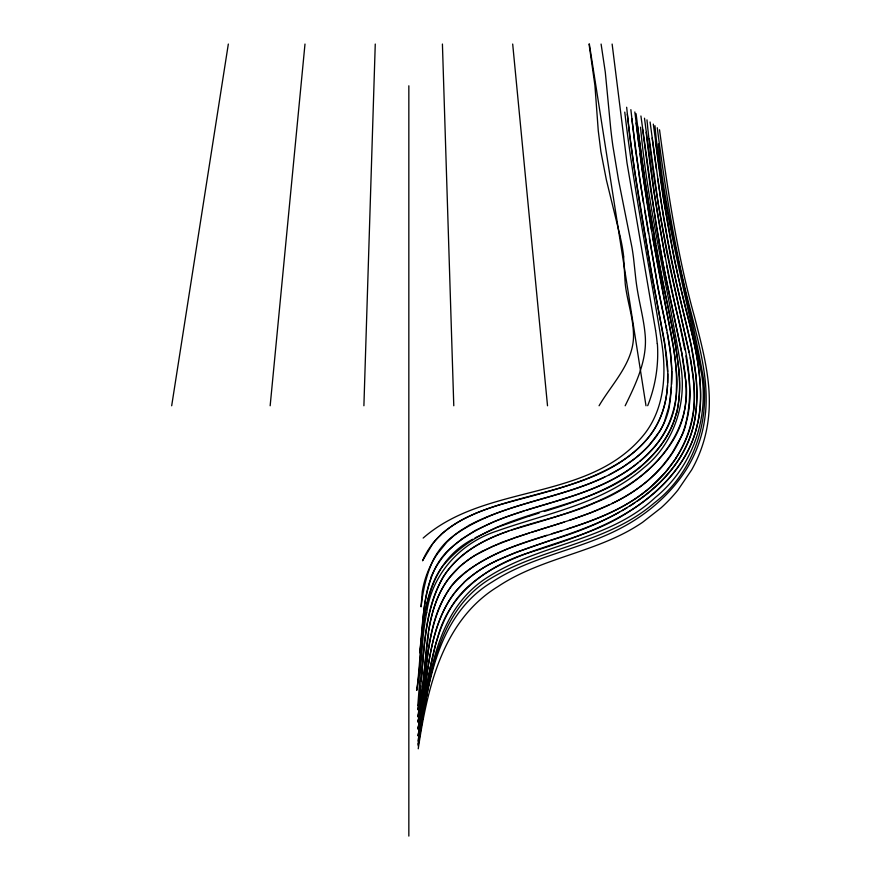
<?xml version="1.0" encoding="UTF-8"?>
<svg xmlns="http://www.w3.org/2000/svg" width="881" height="881" viewBox="0 0 881 881"><rect width="100%" height="100%" fill="white"/><g stroke="black" fill="none" stroke-linecap="round" stroke-linejoin="round"><path stroke-width="1.32" d="M667.6 383.037L667.666 373.841M363.897 405.767L375.262 44.05M671.63 384.38C673.018 359.745 668.216 335.32 662.787 311.411A860.495 860.495 0 0 1 658.019 288.021L639.815 180.032L631.787 118.55M667.49 385.327C663.173 471.544 562.001 486.51 496.444 505.738A248.651 248.651 0 0 0 475.531 513.403M671.498 386.891L669.075 406.13L664.296 422.142A70.491 70.491 0 0 1 659.847 431.084L648.735 445.874A119.232 119.232 0 0 1 634.948 458.483L622.471 467.304L609.267 474.782M705.571 412.033C708.555 379.028 699.558 346.618 691.717 314.913C675.342 253.508 665.364 190.714 657.27 127.756M417.814 705.538L423.034 637.635A279.321 279.321 0 0 1 426.668 612.526M696.453 406.427L695.087 418.288A105.147 105.147 0 0 1 690.396 436.315C680.76 463.351 660.519 485.288 637.117 501.267M421.162 681.321C424.851 644.165 424.532 603.133 447.085 571.395C462.14 551.066 485.332 538.82 508.866 530.99M270.159 405.767L304.991 44.05M420.589 685.748L417.99 709.679M428.651 632.8L422.704 684.317L417.858 716.693M417.99 709.668C424.719 665.452 420.755 617.614 442.956 577.176C476.368 526.155 544.689 526.034 595.325 502.588C644.804 483.548 693.237 437.064 685.748 379.634M171.685 405.767L228.333 44.05M421.206 717.883C429.576 678.172 431.459 634.485 455.719 600.28A93.893 93.893 0 0 1 466.622 587.957C508.645 548.852 569.489 545.614 618.044 518.325C647.92 501.113 676.212 477.348 690.572 445.257C713.676 392.419 690.88 334.626 679.405 281.931A812.833 812.833 0 0 1 673.943 257.417L663.8 200.483L653.306 124.111M428.651 631.038C431.36 614.861 435.721 598.617 444.509 584.599A77.891 77.891 0 0 1 449.387 577.727L458.935 567.507M421.382 718.896L418.001 735.899L430.159 667.545L435.478 644.936A214.281 214.281 0 0 1 437.923 636.787C448.914 594.422 486.94 566.329 526.86 553.378C586.559 534.613 653.118 512.599 685.98 454.596A112.283 112.283 0 0 0 695.329 432.615L698.237 421.074A123.054 123.054 0 0 0 700.626 398.829A174.229 174.229 0 0 0 699.811 379.942C698.303 361.023 694.195 342.423 689.625 324.043C673.844 263.937 662.93 202.641 655.453 140.982M418.233 748.795C427.23 688.986 442.174 620.576 497.875 586.614C537.399 560.195 585.953 553.863 627.437 531.518A180.264 180.264 0 0 0 642.502 522.367L661.025 507.885A157.402 157.402 0 0 0 677.819 490.199L691.684 469.837A136.621 136.621 0 0 0 708.776 414.323C711.672 381.253 702.664 348.821 694.58 317.094C677.456 255.765 668.04 192.752 659.528 129.76M418.079 745.811C427.891 686.839 435.643 615.544 492.534 581.757C532.19 555.9 580.59 549.799 621.986 527.554A187.675 187.675 0 0 0 651.687 507.941C665.838 496.366 678.403 482.678 687.819 466.952A129.584 129.584 0 0 0 705.538 412.033M418.012 744.181C429.256 686.442 433.397 615.5 488.03 580.094C540.141 547.553 606.403 544.084 654.098 503.106C692.07 474.132 709.745 424.323 703.28 377.597C689.724 299.463 665.573 223.245 658.338 143.889M426.734 612.537C431.756 574.104 460.796 542.476 497.291 530.913C547.332 513.105 602.593 503.723 643.857 467.778C673.128 444.299 686.475 405.205 681.189 368.478C668.084 287.999 647.788 208.665 640.542 127.205M417.924 741.053C429.322 682.984 432.703 610.346 489.484 576.108C541.463 543.324 609.002 540.846 655.2 497.556C691.387 468.252 709.117 419.863 701.573 374.062C685.594 291.391 662.435 209.953 654.968 125.697M417.847 716.682C430.192 667.908 417.99 608.242 456.688 569.445A105.522 105.522 0 0 1 475.333 555.173L492.435 546.451L514.03 538.06M431.316 577.209C422.054 601.349 423.453 627.635 419.675 652.832C423.034 623.979 422.627 593.376 435.93 566.824A69.313 69.313 0 0 1 446.601 551.924C499.483 501.267 582.22 508.789 638.086 462.767M682.434 434.553L672.489 452.349A162.456 162.456 0 0 1 665.43 462.018C633.351 503.888 579.048 517.092 531.32 532.344M625.169 405.767C636.016 383.532 647.656 359.635 645.09 334.185C643.835 320.177 640.245 306.533 637.833 292.701A232.276 232.276 0 0 1 635.862 279.497L633.615 258.816A244.389 244.389 0 0 0 631.985 247.506L618.495 179.889L612.868 145.894A549.469 549.469 0 0 1 610.742 128.846L605.302 72.198L601.095 44.061M599.069 405.756C612.581 382.717 635.234 361.199 633.417 332.412C632.8 317.634 628.153 303.438 625.906 288.891A111.413 111.413 0 0 1 625.18 283.219L623.583 256.922M675.87 458.417L665.265 472.491L651.202 486.532A164.273 164.273 0 0 1 629.111 502.699C609.938 514.438 588.662 522.18 567.32 528.974M437.262 553.995L446.81 542.167L454.233 535.318A89.95 89.95 0 0 1 461.402 530.043L469.044 525.406M656.642 436.062C607.218 502.247 512.522 490.409 450.808 537.884A69.412 69.412 0 0 0 433.32 559.875C426.294 574.588 422.979 590.755 421.074 606.866L422.263 591.647A94.608 94.608 0 0 1 437.273 553.995M464.452 582.088L456.259 590.722A88.32 88.32 0 0 0 449.343 600.203C425.622 638.901 428.441 686.288 417.759 729.039C430.28 677.985 424.708 614.586 469.221 577.914A132.568 132.568 0 0 1 481.995 568.652A124.673 124.673 0 0 1 490.089 563.917C531.761 543.026 578.784 535.009 619.585 512.07M440.709 535.02L439.586 536.055A63.388 63.388 0 0 0 432.747 543.698L422.55 560.79A73.541 73.541 0 0 1 431.965 544.601C443.055 530.186 459.023 520.473 475.553 513.447M640.091 461.104C661.521 443.65 676.784 417.792 676.366 389.567C677.676 359.911 670.496 330.827 664.737 301.963C654.99 252.737 646.489 203.247 639.98 153.492M423.166 538.06C486.521 482.458 590.325 502.434 644.771 433.628C665.419 406.802 666.686 370.769 661.036 338.667C648.934 263.155 633.461 188.138 624.772 112.096M460.807 539.624L475.333 530.439L493.58 521.86A337.786 337.786 0 0 1 512.874 514.658L524.052 510.98M634.683 502.919L629.728 506.112M472.668 539.26C416.988 568.663 423.838 637.569 416.746 690.363C422.946 653.383 419.07 614.035 434.884 579.147A81.922 81.922 0 0 1 442.053 566.979C494.12 502.445 594.323 517.543 650.376 457.437C662.512 444.982 672.566 430.016 676.443 412.859C660.695 471.621 596.679 495.728 544.282 511.454M627.217 507.654L622.151 510.639M475.013 537.873L497.159 527.356L529.547 515.958M481.973 551.33L502.115 542.211L529.173 533.027M611.81 503.58C644.518 488.25 674.108 461.897 684.933 426.503C699.999 372.817 674.901 318.603 666.884 265.82M495.86 560.911L515.484 552.574L550.03 540.593M609.189 504.835L590.832 512.698L569.423 520.374M604.729 477.028C566.571 495.221 524.085 501.245 485.244 517.643M471.511 515.165C529.514 489.55 604.168 489.77 647.854 438.187C666.818 415.777 670.353 384.413 666.499 356.21A258.309 258.309 0 0 0 665.452 348.469C651.279 270.621 636.082 192.84 627.316 114.156M550.713 540.328C612.449 522.18 685.451 485.2 695.572 414.698C701.496 368.302 684.944 322.942 675.364 278.198A795.4 795.4 0 0 1 670.133 253.926L663.371 216.396L657.711 178.667M511.52 530.087C570.91 512.114 639.364 496.333 673.91 438.991A89.069 89.069 0 0 0 685.341 405.216A105.819 105.819 0 0 0 686.057 388.158L685.165 373.83L682.478 356.475L663.789 267.295L656.147 225.492L640.916 115.995M515.143 537.553L536.826 530.604M564.016 522.147L536.782 530.648M529.096 516.2L539.161 513.05M526.86 510.099C570.227 496.73 618.11 485.75 650.244 451.292C671.223 430.258 679.614 399.456 676.289 370.35A279.376 279.376 0 0 0 673.282 346.762L652.535 236.24M546.771 535.307C512.698 545.945 476.158 557.838 451.92 585.59C422.296 624.519 429.499 677.015 417.77 722.079C428.915 676.333 423.155 624.045 452.449 584.521C462.888 572.21 476.984 563.741 491.202 556.462A253.199 253.199 0 0 1 508.932 548.356C561.748 528.104 623.396 519.471 663.052 474.98A127.723 127.723 0 0 0 675.11 459.508A128.989 128.989 0 0 0 682.015 447.757C690.021 432.538 694.602 415.458 694.294 398.223A196.188 196.188 0 0 0 693.105 377.431L690.297 357.796M562.331 530.549L551.958 533.721M620.136 236.229L606.403 180.032L600.897 151.686L598.265 130.762L594.917 85.391L589.048 44.061M680.055 326.422C665.111 262.439 653.504 197.652 646.169 132.348M665.21 322.887L657.865 286.743L649.341 238.399M680.253 327.28L684.779 349.79M665.717 325.298L666.708 330.133M689.195 352.367L671.454 274.2A954.288 954.288 0 0 1 666.399 250.182L658.25 203.819L649.242 138.515M667.192 332.555L670.364 352.037L671.729 369.392M665.045 256.679L654.109 192.245L644.496 118.208M655.905 245.832C663.272 290.212 676.079 333.822 679.625 378.764M655.684 243.982L645.101 182.125L637.536 126.148M651.698 230.976L642.095 169.317L634.838 111.975M648.526 233.564L644.661 210.405M612.13 44.061L626.986 162.842L655.596 330.419M643.394 202.674L635.311 148.515L630.862 109.629M685.914 355.902L688.854 376.011L690.087 392.474A95.577 95.577 0 0 1 689.944 399.423L689.052 408.498A158.844 158.844 0 0 1 687.973 415.314L685.22 426.933A74.544 74.544 0 0 1 682.434 434.553M589.345 44.05L645.993 405.767M656.4 169.218L650.09 122.007M652.171 137.998L660.794 199.844L667.798 240.865L676.09 281.645L691.332 346.244L696.001 376.121A183.303 183.303 0 0 1 696.475 406.427M638.967 146.136L636.126 122.944M642.557 129.133L650.861 191.265L661.069 253.089A1346.686 1346.686 0 0 0 671.421 303.648L681.597 351.915L685.44 378.665M646.973 119.849C654.44 200.428 672.666 279.255 690.264 358.016C692.895 372.2 694.999 386.616 694.338 401.075A115.84 115.84 0 0 1 675.749 458.34M636.071 113.704L641.632 157.886L649.704 210.735L663.074 283.528L675.287 343.227L679.185 372.002M512.687 44.05L547.519 405.767M626.655 107.251L629.717 136.291L634.871 172.423L651.433 273.187L664.505 341.575L667.6 371.551M442.416 44.05L453.781 405.767M671.785 370.978L671.102 390.966A283.208 283.208 0 0 1 670.21 400.293L669.042 408.178A72.308 72.308 0 0 1 656.488 435.941M408.839 85.809L408.839 836.08M620.07 236.251A166.322 166.322 0 0 1 623.704 256.911M657.38 343.623A141.533 141.533 0 0 1 647.7 405.7M655.563 330.419A182.752 182.752 0 0 1 657.226 343.634M469.022 525.362A173.05 173.05 0 0 1 485.255 517.676M431.029 577.088A87.175 87.175 0 0 1 460.961 539.833M458.88 567.441A115.015 115.015 0 0 1 482.006 551.396M679.493 378.775A122.14 122.14 0 0 1 676.564 412.87M464.32 581.934A129.992 129.992 0 0 1 495.926 561.054M678.777 372.046A130.025 130.025 0 0 1 676.828 412.936M440.544 534.833A115.092 115.092 0 0 1 471.544 515.231"/></g></svg>
